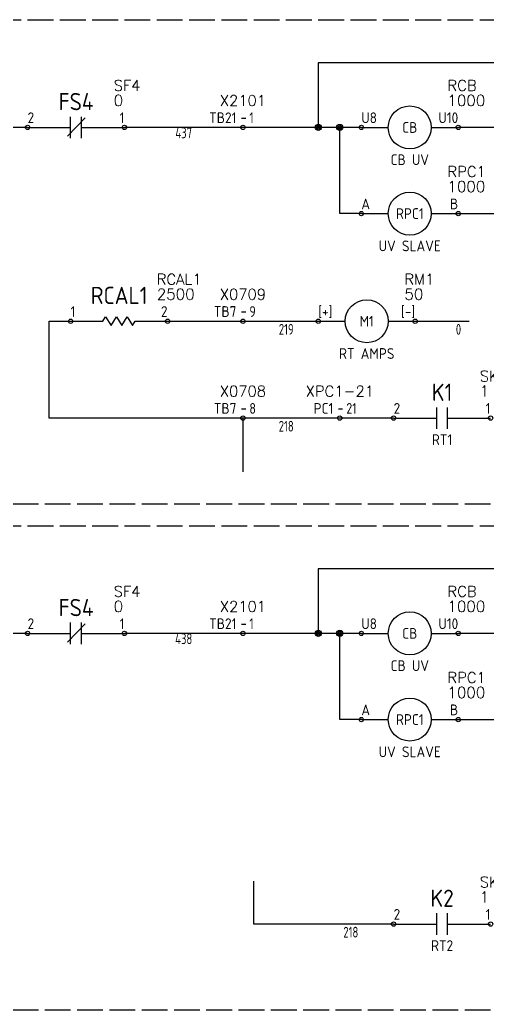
# Model space of a CAD drawing. Header units: millimetres. Extents: x -192 to 1556, y 0 to 646.
# Drawn here: x 690.7 to 799.2, y 275 to 505 of the extents above; entities that cross this region are included whole.
import ezdxf
from ezdxf.enums import TextEntityAlignment as Align

# ---------------------------------------------------------------- set-up
doc = ezdxf.new("R2010")
doc.units = ezdxf.units.MM
doc.header["$LTSCALE"] = 0.5
doc.linetypes.add('ACAD_ISO02W100', pattern=[15, 12, -3])
for name, color, linetype in [('LOCBOX', 7, 'ACAD_ISO02W100'), ('NETLIST', 50, 'Continuous'), ('SYMS', 7, 'Continuous'), ('WIREFIXED', 7, 'Continuous'), ('WIRENO', 7, 'Continuous'), ('WIRES', 7, 'Continuous')]:
    doc.layers.add(name, color=color, linetype=linetype)
doc.styles.get("Standard").update_dxf_attribs({"font": 'txt.shx', "bigfont": 'gbcbig.shx'})
doc.styles.add('WD_IEC', font='isocp2.shx', dxfattribs={"width": 0.9, "height": 4})

# ---------------------------------------------------------------- blocks, each defined once
blk = doc.blocks.new('CONTACT-NC')
for p, q in [((10, -2.5), (10, 2.5)), ((12.5, -2.5), (12.5, 2.5)), ((0, 0), (10, 0)), ((13.35, 2.25), (9.28, -2.05)), ((12.5, 0), (22.5, 0))]:
    blk.add_line(p, q)
for centre in [(0, 0), (22.5, 0)]:
    blk.add_circle(centre, 0.5)
at = {"style": 'WD_IEC', "flags": 1}
blk.add_attdef('LOC', text='', height=4, dxfattribs=at).set_placement((11.25, 11), align=Align.MIDDLE_CENTER)
at = {"style": 'WD_IEC'}
for tag, height, p in [('TAG1', 4, (11.25, 6)), ('DESC1', 2.5, (11.25, -5))]:
    blk.add_attdef(tag, text='', height=height, dxfattribs=at).set_placement(p, align=Align.MIDDLE_CENTER)
for tag, p, height, flags in [('TERM01', (0, 1), 2.5, 8), ('X4TERM01', (0, 0), 0.64, 1), ('X1TERM02', (22.5, 0), 0.64, 1)]:
    blk.add_attdef(tag, p, '', height=height, dxfattribs=dict(at, flags=flags))
at = {"style": 'WD_IEC', "flags": 8}
blk.add_attdef('TERM02', text='', height=2.5, dxfattribs=at).set_placement((22.5, 1), align=Align.RIGHT)
at = {"layer": 'NETLIST'}
for tag, p, height in [('NETTAG', (20, 8.5), 2.5), ('NETVALUE', (20, 5), 2.56)]:
    blk.add_attdef(tag, p, '', height=height, dxfattribs=at)
blk = doc.blocks.new('TBH-1')
blk.add_line((-0.33, 2.17), (0.65, 2.17))
blk.add_circle((0, 0), 0.5)
at = {"style": 'WD_IEC', "flags": 1}
blk.add_attdef('LOC', text='', height=4, dxfattribs=at).set_placement((-15, 7.5), align=Align.MIDDLE_LEFT)
at = {"style": 'WD_IEC'}
blk.add_attdef('TAG1', text='', height=2.5, dxfattribs=at).set_placement((-1.5, 1), align=Align.RIGHT)
at = {"style": 'WD_IEC', "width": 0.9}
blk.add_attdef('TERM01', (1.5, 1), '', height=2.5, dxfattribs=at)
at = {"style": 'WD_IEC', "flags": 1}
blk.add_attdef('X1TERM01', (0, 0), '', height=0.5, dxfattribs=at)
at = {"layer": 'NETLIST'}
for tag, p in [('NETTAG', (0, 5)), ('NETVALUE', (0, -2.5))]:
    blk.add_attdef(tag, text='', height=2.5, dxfattribs=at).set_placement(p, align=Align.CENTER)
blk = doc.blocks.new('CONTACTOR-H')
for p, q in [((0, 0), (6.25, 0)), ((16.25, 0), (22.5, 0))]:
    blk.add_line(p, q)
for centre, radius in [((11.25, 0), 5), ((0, 0), 0.5), ((22.5, 0), 0.5)]:
    blk.add_circle(centre, radius)
at = {"style": 'WD_IEC', "flags": 1}
blk.add_attdef('LOC', text='', height=4, dxfattribs=at).set_placement((11.25, 8.5), align=Align.MIDDLE_CENTER)
at = {"style": 'WD_IEC'}
for tag, p, height, flags in [('TERM01', (0, 1), 2.5, 8), ('X4TERM01', (0, 0), 0.64, 1), ('X1TERM02', (22.5, 0), 0.64, 1)]:
    blk.add_attdef(tag, p, '', height=height, dxfattribs=dict(at, flags=flags))
at = {"style": 'WD_IEC', "flags": 8}
blk.add_attdef('TERM02', text='', height=2.5, dxfattribs=at).set_placement((22.5, 1), align=Align.RIGHT)
at = {"style": 'WD_IEC'}
for tag, height, p in [('TAG1', 4, (11.25, 0)), ('DESC1', 2.5, (11.25, -7.5))]:
    blk.add_attdef(tag, text='', height=height, dxfattribs=at).set_placement(p, align=Align.MIDDLE_CENTER)
at = {"layer": 'NETLIST'}
for tag, p, height in [('NETTAG', (20, 8.5), 2.5), ('NETVALUE', (20, 5), 2.56)]:
    blk.add_attdef(tag, p, '', height=height, dxfattribs=at)
blk = doc.blocks.new('WDDOT')
for radius in [0.72, 0.449, 0.223]:
    blk.add_circle((0, 0), radius)
blk = doc.blocks.new('CONTACT-NO')
for p, q in [((12.5, -2.5), (12.5, 2.5)), ((15, -2.5), (15, 2.5)), ((2.5, 0), (12.5, 0)), ((15, 0), (25, 0))]:
    blk.add_line(p, q)
for centre in [(2.5, 0), (25, 0)]:
    blk.add_circle(centre, 0.5)
at = {"style": 'WD_IEC', "flags": 1}
blk.add_attdef('LOC', text='', height=4, dxfattribs=at).set_placement((13.75, 11), align=Align.MIDDLE_CENTER)
at = {"style": 'WD_IEC'}
for tag, height, p in [('TAG1', 4, (13.75, 6)), ('DESC1', 2.5, (13.75, -5))]:
    blk.add_attdef(tag, text='', height=height, dxfattribs=at).set_placement(p, align=Align.MIDDLE_CENTER)
for tag, p, height, flags in [('TERM01', (2.5, 1), 2.5, 8), ('X4TERM01', (2.5, 0), 0.64, 1), ('X1TERM02', (25, 0), 0.64, 1)]:
    blk.add_attdef(tag, p, '', height=height, dxfattribs=dict(at, flags=flags))
at = {"style": 'WD_IEC', "flags": 8}
blk.add_attdef('TERM02', text='', height=2.5, dxfattribs=at).set_placement((25, 1), align=Align.RIGHT)
at = {"layer": 'NETLIST'}
for tag, p, height in [('NETTAG', (22.5, 8.5), 2.5), ('NETVALUE', (22.5, 5), 2.56)]:
    blk.add_attdef(tag, p, '', height=height, dxfattribs=at)
blk = doc.blocks.new('RESISTOR-1')
for p, q in [((0, 0), (7.5, 0)), ((7.5, 0), (8.12, 1)), ((8.12, 1), (9.38, -1)), ((9.38, -1), (10.62, 1)), ((10.62, 1), (11.88, -1)), ((11.88, -1), (13.12, 1)), ((13.12, 1), (14.38, -1)), ((14.38, -1), (15, 0)), ((15, 0), (22.5, 0))]:
    blk.add_line(p, q)
for centre in [(0, 0), (22.5, 0)]:
    blk.add_circle(centre, 0.5)
at = {"style": 'WD_IEC', "flags": 1}
blk.add_attdef('LOC', text='', height=4, dxfattribs=at).set_placement((11.25, 11), align=Align.MIDDLE_CENTER)
at = {"style": 'WD_IEC'}
for tag, height, p in [('TAG1', 4, (11.25, 6)), ('DESC1', 2.5, (10.75, -3))]:
    blk.add_attdef(tag, text='', height=height, dxfattribs=at).set_placement(p, align=Align.MIDDLE_CENTER)
for tag, p, height, flags in [('TERM01', (0, 1), 2.5, 8), ('X4TERM01', (0, 0), 0.64, 1), ('X1TERM02', (22.5, 0), 0.64, 1)]:
    blk.add_attdef(tag, p, '', height=height, dxfattribs=dict(at, flags=flags))
at = {"style": 'WD_IEC', "flags": 8}
blk.add_attdef('TERM02', text='', height=2.5, dxfattribs=at).set_placement((22.5, 1), align=Align.RIGHT)
at = {"layer": 'NETLIST'}
for tag, p, height in [('NETTAG', (20, 8.5), 2.5), ('NETVALUE', (20, 5), 2.56)]:
    blk.add_attdef(tag, p, '', height=height, dxfattribs=at)
blk = doc.blocks.new('WD_WNH2')
at = {"linetype": 'Continuous', "style": 'WD_IEC', "width": 0.8}
blk.add_attdef('WIRENO', text='', height=2.5, dxfattribs=at).set_placement((0, 0), align=Align.TOP_CENTER)
at = {"style": 'WD_IEC', "flags": 1}
for tag, p in [('W02USER', (0, -1.21)), ('W03USER', (0, -1.33)), ('W04USER', (0, -1.46)), ('W05USER', (0, -1.58)), ('W06USER', (0, -1.71)), ('W07USER', (0, -1.83)), ('W08USER', (0, -1.96)), ('W09USER', (0, -2.08)), ('W01USER', (0, -1.08)), ('W10USER', (0, -2.21))]:
    blk.add_attdef(tag, text='', height=0.08, dxfattribs=at).set_placement(p, align=Align.CENTER)

msp = doc.modelspace()

# ---------------------------------------------------------------- linework, layer by layer
at = {"layer": 'LOCBOX'}
for points in [[(-192.5, 505), (980, 505), (980, 392.5), (-192.5, 392.5)], [(-192.5, 387.5), (980, 387.5), (980, 275), (-192.5, 275)]]:
    msp.add_lwpolyline(points, close=True, dxfattribs=at)
at = {"layer": 'WIRES'}
for p, q in [((822.5, 495), (760, 495)), ((760, 495), (760, 480)), ((692.5, 480), (675, 480)), ((742.5, 480), (715, 480)), ((770, 480), (742.5, 480)), ((765, 460), (765, 480)), ((822.5, 480), (792.5, 480)), ((770, 460), (765, 460)), ((792.5, 460), (870, 460)), ((697.5, 412.5), (697.5, 435)), ((697.5, 435), (702.5, 435)), ((725, 435), (742.5, 435)), ((742.5, 435), (760, 435)), ((782.5, 435), (795, 435)), ((742.5, 412.5), (697.5, 412.5)), ((765, 412.5), (742.5, 412.5)), ((742.5, 412.5), (742.5, 400)), ((777.5, 412.5), (765, 412.5)), ((822.5, 377.5), (760, 377.5)), ((760, 377.5), (760, 362.5)), ((692.5, 362.5), (675, 362.5)), ((742.5, 362.5), (715, 362.5)), ((770, 362.5), (742.5, 362.5)), ((765, 342.5), (765, 362.5)), ((822.5, 362.5), (792.5, 362.5)), ((770, 342.5), (765, 342.5)), ((792.5, 342.5), (870, 342.5)), ((745, 295), (745, 305)), ((762.5, 295), (745, 295)), ((777.5, 295), (762.5, 295))]:
    msp.add_line(p, q, dxfattribs=at)

# ---------------------------------------------------------------- block references
ref = msp.add_blockref('CONTACT-NC', (692.5, 480))
ref.add_attrib('TERM02', '1', dxfattribs={"height": 2.5, "style": 'WD_IEC'}).set_placement((715, 481), align=Align.RIGHT)
ref.add_attrib('TERM01', '2', (692.5, 481), dxfattribs={"height": 2.5, "style": 'WD_IEC'})
ref.add_attrib('TAG1', 'FS4', dxfattribs={"height": 4, "style": 'WD_IEC'}).set_placement((703.75, 486), align=Align.MIDDLE_CENTER)
ref.add_attrib('NETVALUE', '0', (712.5, 485), dxfattribs={"layer": 'NETLIST', "height": 2.56})
ref.add_attrib('NETTAG', 'SF4', (712.5, 488.5), dxfattribs={"layer": 'NETLIST', "height": 2.5})
ref = msp.add_blockref('CONTACTOR-H', (770, 480))
ref.add_attrib('TERM02', 'U10', dxfattribs={"height": 2.5, "style": 'WD_IEC'}).set_placement((792.5, 481), align=Align.RIGHT)
ref.add_attrib('TERM01', 'U8', (770, 481), dxfattribs={"height": 2.5, "style": 'WD_IEC'})
ref.add_attrib('DESC1', 'CB UV', dxfattribs={"height": 2.5, "style": 'WD_IEC'}).set_placement((781.25, 472.5), align=Align.MIDDLE_CENTER)
ref.add_attrib('TAG1', 'CB', dxfattribs={"height": 2.5, "style": 'WD_IEC'}).set_placement((781.25, 480), align=Align.MIDDLE_CENTER)
ref.add_attrib('NETVALUE', '1000', (790, 485), dxfattribs={"layer": 'NETLIST', "height": 2.56})
ref.add_attrib('NETTAG', 'RCB', (790, 488.5), dxfattribs={"layer": 'NETLIST', "height": 2.5})
for p, values in [((742.5, 480), {'TAG1': 'TB21', 'TERM01': '1', 'NETTAG': 'X2101'}), ((742.5, 435), {'TAG1': 'TB7', 'TERM01': '9', 'NETTAG': 'X0709'}), ((742.5, 412.5), {'TAG1': 'TB7', 'TERM01': '8', 'NETTAG': 'X0708'}), ((765, 412.5), {'TAG1': 'PC1', 'TERM01': '21', 'NETTAG': 'XPC1-21'}), ((742.5, 362.5), {'TAG1': 'TB21', 'TERM01': '1', 'NETTAG': 'X2101'})]:
    msp.add_blockref('TBH-1', p).add_auto_attribs(values)
ref = msp.add_blockref('CONTACTOR-H', (770, 460))
ref.add_attrib('TERM02', 'B', dxfattribs={"height": 2.5, "style": 'WD_IEC'}).set_placement((792.5, 461), align=Align.RIGHT)
ref.add_attrib('TERM01', 'A', (770, 461), dxfattribs={"height": 2.5, "style": 'WD_IEC'})
ref.add_attrib('DESC1', 'UV SLAVE', dxfattribs={"height": 2.5, "style": 'WD_IEC'}).set_placement((781.25, 452.5), align=Align.MIDDLE_CENTER)
ref.add_attrib('TAG1', 'RPC1', dxfattribs={"height": 2.5, "style": 'WD_IEC'}).set_placement((781.25, 460), align=Align.MIDDLE_CENTER)
ref.add_attrib('NETVALUE', '1000', (790, 465), dxfattribs={"layer": 'NETLIST', "height": 2.56})
ref.add_attrib('NETTAG', 'RPC1', (790, 468.5), dxfattribs={"layer": 'NETLIST', "height": 2.5})
ref = msp.add_blockref('RESISTOR-1', (702.5, 435))
ref.add_attrib('NETTAG', 'RCAL1', (722.5, 443.5), dxfattribs={"layer": 'NETLIST', "height": 2.5})
ref.add_attrib('NETVALUE', '2500', (722.5, 440), dxfattribs={"layer": 'NETLIST', "height": 2.56})
ref.add_attrib('TAG1', 'RCAL1', dxfattribs={"height": 4, "style": 'WD_IEC'}).set_placement((713.75, 441), align=Align.MIDDLE_CENTER)
ref.add_attrib('TERM01', '1', (702.5, 436), dxfattribs={"height": 2.5, "style": 'WD_IEC'})
ref.add_attrib('TERM02', '2', dxfattribs={"height": 2.5, "style": 'WD_IEC'}).set_placement((725, 436), align=Align.RIGHT)
ref = msp.add_blockref('CONTACTOR-H', (760, 435))
ref.add_attrib('TERM02', '[-]', dxfattribs={"height": 2.5, "style": 'WD_IEC'}).set_placement((782.5, 436), align=Align.RIGHT)
ref.add_attrib('TERM01', '[+]', (760, 436), dxfattribs={"height": 2.5, "style": 'WD_IEC'})
ref.add_attrib('DESC1', 'RT AMPS', dxfattribs={"height": 2.5, "style": 'WD_IEC'}).set_placement((771.25, 427.5), align=Align.MIDDLE_CENTER)
ref.add_attrib('TAG1', 'M1', dxfattribs={"height": 2.5, "style": 'WD_IEC'}).set_placement((771.25, 435), align=Align.MIDDLE_CENTER)
ref.add_attrib('NETVALUE', '50', (780, 440), dxfattribs={"layer": 'NETLIST', "height": 2.56})
ref.add_attrib('NETTAG', 'RM1', (780, 443.5), dxfattribs={"layer": 'NETLIST', "height": 2.5})
ref = msp.add_blockref('CONTACT-NO', (775, 412.5))
ref.add_attrib('NETTAG', 'SK1-1', (797.5, 421), dxfattribs={"layer": 'NETLIST', "height": 2.5})
ref.add_attrib('NETVALUE', '1', (797.5, 417.5), dxfattribs={"layer": 'NETLIST', "height": 2.56})
ref.add_attrib('TAG1', 'K1', dxfattribs={"height": 4, "style": 'WD_IEC'}).set_placement((788.75, 418.5), align=Align.MIDDLE_CENTER)
ref.add_attrib('DESC1', 'RT1', dxfattribs={"height": 2.5, "style": 'WD_IEC'}).set_placement((788.75, 407.5), align=Align.MIDDLE_CENTER)
ref.add_attrib('TERM01', '2', (777.5, 413.5), dxfattribs={"height": 2.5, "style": 'WD_IEC'})
ref.add_attrib('TERM02', '1', dxfattribs={"height": 2.5, "style": 'WD_IEC'}).set_placement((800, 413.5), align=Align.RIGHT)
ref = msp.add_blockref('CONTACT-NC', (692.5, 362.5))
ref.add_attrib('TERM02', '1', dxfattribs={"height": 2.5, "style": 'WD_IEC'}).set_placement((715, 363.5), align=Align.RIGHT)
ref.add_attrib('TERM01', '2', (692.5, 363.5), dxfattribs={"height": 2.5, "style": 'WD_IEC'})
ref.add_attrib('TAG1', 'FS4', dxfattribs={"height": 4, "style": 'WD_IEC'}).set_placement((703.75, 368.5), align=Align.MIDDLE_CENTER)
ref.add_attrib('NETVALUE', '0', (712.5, 367.5), dxfattribs={"layer": 'NETLIST', "height": 2.56})
ref.add_attrib('NETTAG', 'SF4', (712.5, 371), dxfattribs={"layer": 'NETLIST', "height": 2.5})
ref = msp.add_blockref('CONTACTOR-H', (770, 362.5))
ref.add_attrib('TERM02', 'U10', dxfattribs={"height": 2.5, "style": 'WD_IEC'}).set_placement((792.5, 363.5), align=Align.RIGHT)
ref.add_attrib('TERM01', 'U8', (770, 363.5), dxfattribs={"height": 2.5, "style": 'WD_IEC'})
ref.add_attrib('DESC1', 'CB UV', dxfattribs={"height": 2.5, "style": 'WD_IEC'}).set_placement((781.25, 355), align=Align.MIDDLE_CENTER)
ref.add_attrib('TAG1', 'CB', dxfattribs={"height": 2.5, "style": 'WD_IEC'}).set_placement((781.25, 362.5), align=Align.MIDDLE_CENTER)
ref.add_attrib('NETVALUE', '1000', (790, 367.5), dxfattribs={"layer": 'NETLIST', "height": 2.56})
ref.add_attrib('NETTAG', 'RCB', (790, 371), dxfattribs={"layer": 'NETLIST', "height": 2.5})
ref = msp.add_blockref('CONTACTOR-H', (770, 342.5))
ref.add_attrib('TERM02', 'B', dxfattribs={"height": 2.5, "style": 'WD_IEC'}).set_placement((792.5, 343.5), align=Align.RIGHT)
ref.add_attrib('TERM01', 'A', (770, 343.5), dxfattribs={"height": 2.5, "style": 'WD_IEC'})
ref.add_attrib('DESC1', 'UV SLAVE', dxfattribs={"height": 2.5, "style": 'WD_IEC'}).set_placement((781.25, 335), align=Align.MIDDLE_CENTER)
ref.add_attrib('TAG1', 'RPC1', dxfattribs={"height": 2.5, "style": 'WD_IEC'}).set_placement((781.25, 342.5), align=Align.MIDDLE_CENTER)
ref.add_attrib('NETVALUE', '1000', (790, 347.5), dxfattribs={"layer": 'NETLIST', "height": 2.56})
ref.add_attrib('NETTAG', 'RPC1', (790, 351), dxfattribs={"layer": 'NETLIST', "height": 2.5})
ref = msp.add_blockref('CONTACT-NO', (775, 295))
ref.add_attrib('NETTAG', 'SK2-1', (797.5, 303.5), dxfattribs={"layer": 'NETLIST', "height": 2.5})
ref.add_attrib('NETVALUE', '1', (797.5, 300), dxfattribs={"layer": 'NETLIST', "height": 2.56})
ref.add_attrib('TAG1', 'K2', dxfattribs={"height": 4, "style": 'WD_IEC'}).set_placement((788.75, 301), align=Align.MIDDLE_CENTER)
ref.add_attrib('DESC1', 'RT2', dxfattribs={"height": 2.5, "style": 'WD_IEC'}).set_placement((788.75, 290), align=Align.MIDDLE_CENTER)
ref.add_attrib('TERM01', '2', (777.5, 296), dxfattribs={"height": 2.5, "style": 'WD_IEC'})
ref.add_attrib('TERM02', '1', dxfattribs={"height": 2.5, "style": 'WD_IEC'}).set_placement((800, 296), align=Align.RIGHT)
at = {"layer": 'SYMS'}
for p in [(760, 480), (765, 480), (760, 362.5), (765, 362.5)]:
    msp.add_blockref('WDDOT', p, dxfattribs=at)
at = {"layer": 'WIREFIXED'}
ref = msp.add_blockref('WD_WNH2', (752.5, 435), dxfattribs=at)
ref.add_attrib('WIRENOF', '219', dxfattribs={"linetype": 'Continuous', "height": 2.5, "style": 'WD_IEC', "width": 0.8}).set_placement((752.56, 434.37), align=Align.TOP_CENTER)
ref = msp.add_blockref('WD_WNH2', (792.5, 435), dxfattribs=at)
ref.add_attrib('WIRENOF', '0', dxfattribs={"linetype": 'Continuous', "height": 2.5, "style": 'WD_IEC', "width": 0.8}).set_placement((792.56, 434.37), align=Align.TOP_CENTER)
ref = msp.add_blockref('WD_WNH2', (752.5, 412.5), dxfattribs=at)
ref.add_attrib('WIRENOF', '218', dxfattribs={"linetype": 'Continuous', "height": 2.5, "style": 'WD_IEC', "width": 0.8}).set_placement((752.56, 411.87), align=Align.TOP_CENTER)
ref = msp.add_blockref('WD_WNH2', (767.5, 295), dxfattribs=at)
ref.add_attrib('WIRENOF', '218', dxfattribs={"linetype": 'Continuous', "height": 2.5, "style": 'WD_IEC', "width": 0.8}).set_placement((767.56, 294.37), align=Align.TOP_CENTER)
at = {"layer": 'WIRENO'}
ref = msp.add_blockref('WD_WNH2', (728.75, 480), dxfattribs=at)
ref.add_attrib('WIRENO', '437', dxfattribs={"linetype": 'Continuous', "height": 2.5, "style": 'WD_IEC', "width": 0.8}).set_placement((728.75, 480), align=Align.TOP_CENTER)
ref = msp.add_blockref('WD_WNH2', (728.75, 362.5), dxfattribs=at)
ref.add_attrib('WIRENO', '438', dxfattribs={"linetype": 'Continuous', "height": 2.5, "style": 'WD_IEC', "width": 0.8}).set_placement((728.75, 362.5), align=Align.TOP_CENTER)

doc.saveas('drawing.dxf')
